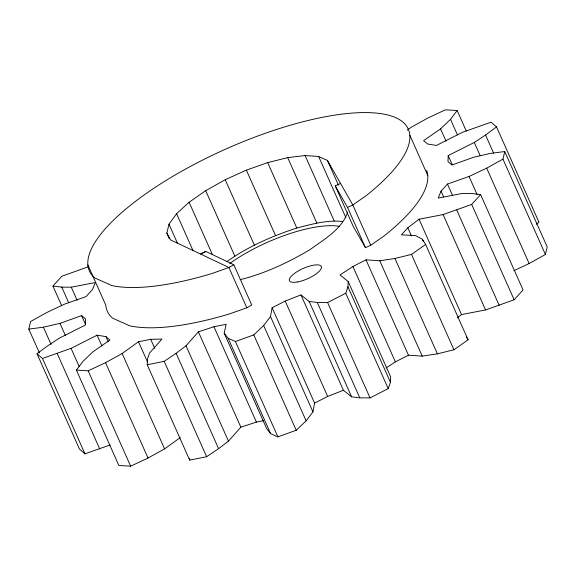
<?xml version="1.0" encoding="UTF-8"?>
<svg xmlns="http://www.w3.org/2000/svg" width="576" height="576" viewBox="0 0 576 576"><rect width="100%" height="100%" fill="white"/><g stroke="black" fill="none" stroke-linecap="round" stroke-linejoin="round"><path stroke-width="0.86" d="M536.249 224.302L538.992 222.271L496.534 126.907L485.546 135.029L474.271 142.452L448.207 155.599L447.991 161.618L451.937 165.017L473.558 157.284L490.14 153.454L504.742 151.531L547.2 246.888L545.414 254.491L529.135 263.52L513.907 270.698M263.376 420.696L256.399 422.086L240.862 427.183L228.47 441.158L218.585 448.661L206.64 456.725L189.677 460.102L147.218 364.738L164.182 361.361L176.126 353.304L186.012 345.794L198.403 331.826L213.941 326.729L226.152 324.295L224.172 333.209L228.139 338.278L235.433 341.51L253.786 334.901L263.657 325.49L270.49 316.534L272.124 307.742L285.199 301.068L300.96 294.898L343.418 390.262L351.612 396.821L359.762 397.836L370.051 397.894L388.217 388.62L345.758 293.256L347.947 286.834L348.214 281.527L340.02 274.968L352.922 266.508L365.998 259.834L379.764 260.762L394.934 258.487L411.487 254.419L425.628 244.44L422.309 239.177L415.462 235.584L401.429 234.842L407.844 227.765L419.062 219.211L443.117 214.582L471.694 204.422L480.6 194.594L523.058 289.951L514.152 299.779L485.575 309.946L461.513 314.568L457.308 317.779M388.217 388.62L390.406 382.198L390.672 376.891L348.214 281.527M147.218 364.738L147.514 358.999L149.544 353.052L161.935 339.084L150.71 339.314L138.499 341.741L122.141 353.52L105.559 362.671L88.178 370.814L76.392 370.109L118.843 465.473L130.637 466.178L148.018 458.028L164.592 448.877L180.245 437.616M189.677 460.102L189.763 458.46M224.172 333.209L266.63 428.573L270.598 433.634L277.891 436.874L296.237 430.265L306.115 420.847L312.948 411.898L314.582 403.106L272.124 307.742M39.413 352.951L28.8 329.112L30.586 321.509L46.865 312.48L64.498 304.171L86.083 296.582L92.498 289.505L95.335 282.557L71.28 287.186L61.762 287.136L52.942 286.049L61.726 305.777M545.414 254.491L502.956 159.127L504.742 151.531M169.38 238.802L166.831 233.078L168.991 224.215L176.587 213.703L189.108 202.255L205.697 190.663L225.23 179.705L246.37 170.136L267.682 162.605L287.705 157.63L305.086 155.542L318.629 156.485L327.413 160.402L352.822 204.991L370.75 245.261L365.458 247.68L353.11 226.166L335.254 185.861L340.546 183.449M347.602 212.119C342.18 229.226 323.626 239.674 309.91 249.703C288.079 262.634 264.787 273.564 240.091 279.706M502.956 159.127L486.677 168.163L469.044 176.465L447.458 184.061L441.043 191.131L438.206 198.079L462.269 193.45L471.78 193.5L480.6 194.594M76.392 370.109L83.016 361.318L92.959 351.763L109.93 340.027L105.984 336.629L97.121 335.189L71.057 348.343L42.487 358.452L37.008 353.729L47.995 345.614L59.27 338.191L85.334 325.037L85.55 319.018L81.605 315.619L59.983 323.359L43.402 327.19L28.8 329.112M496.534 126.907L491.054 122.184L462.485 132.293L436.421 145.447L427.558 144.014L423.612 140.616L440.582 128.873L450.526 119.318L457.157 110.527L466.301 131.083M52.942 286.049L61.848 276.221L88.726 266.623M407.138 130.198L411.408 127.123L427.982 117.972L445.363 109.822L457.157 110.527M386.057 367.978L395.381 361.872L408.456 355.198L422.222 356.126L437.393 353.851L453.946 349.776L468.086 339.804L425.628 244.44M226.879 261.612C248.062 246.542 272.189 236.088 296.798 228.01C311.738 224.258 327.11 219.708 342.662 221.537M370.75 245.261L384.026 235.98A174.528 55.958 -24 0 0 426.622 170.345M87.862 264.895L105.79 305.165A174.528 55.958 -24 0 0 112.529 318.154L129.78 325.836A174.528 55.958 -24 0 0 229.788 313.812L246.838 307.786L251.762 305.05L233.834 264.78L228.91 267.516L211.853 273.542A174.528 55.958 -24 0 1 111.852 285.559L94.601 277.877A174.528 55.958 -24 0 1 285.826 126.554A174.528 55.958 -24 0 1 366.098 195.71L352.822 204.991L347.53 207.403L335.254 185.861M300.96 294.898L309.154 301.464L317.304 302.472L327.593 302.53L345.758 293.256M314.582 403.106L327.658 396.432L343.418 390.262M233.834 264.78L205.798 251.438L200.621 254.052L170.561 239.947L166.831 233.078M37.008 353.729L79.466 449.093L84.946 453.816L110.261 444.938M205.798 251.438L200.621 254.052L228.91 267.516L246.838 307.786M466.186 336.794L468.086 339.804M485.546 135.029L493.603 153.108M486.677 168.163L529.135 263.52M474.271 142.452L480.132 155.599M450.526 119.318L457.481 134.942M469.044 176.465L477.094 194.551M440.582 128.873L446.076 141.206M471.694 204.422L514.152 299.779M448.207 155.599L452.232 164.642M447.458 184.061L452.578 195.566M456.754 210.082L499.212 305.438M441.043 191.131L443.606 196.891M409.824 135.202L427.752 175.471M443.117 214.582L485.575 309.946M419.062 219.211L461.513 314.568M422.309 239.177L423.403 241.646M407.844 227.765L411.502 235.987M411.487 254.419L453.946 349.776M394.934 258.487L437.393 353.851M379.764 260.762L422.222 356.126M327.413 160.402L338.393 185.054M347.53 207.403L365.458 247.68M365.998 259.834L408.456 355.198M318.629 156.485L345.924 217.8M305.086 155.542L334.202 220.946M352.922 266.508L395.381 361.872M347.947 286.834L390.406 382.198M287.705 157.63L316.822 223.034M267.682 162.605L296.798 228.01M327.593 302.53L370.051 397.894M317.304 302.472L359.762 397.836M309.154 301.464L351.612 396.821M246.37 170.136L275.494 235.541M285.199 301.068L327.658 396.432M225.23 179.705L254.347 245.11M270.49 316.534L312.948 411.898M205.697 190.663L234.821 256.068M263.657 325.49L306.115 420.847M253.786 334.901L296.237 430.265M189.108 202.255L212.4 254.578M235.433 341.51L277.891 436.874M176.587 213.703L192.967 250.488M228.139 338.278L270.598 433.634M168.991 224.215L177.365 243.014M213.941 326.729L256.399 422.086M198.403 331.826L240.862 427.183M186.012 345.794L228.47 441.158M176.126 353.304L218.585 448.661M164.182 361.361L206.64 456.725M150.71 339.314L154.735 348.35M138.499 341.741L147.65 362.29M122.141 353.52L164.592 448.877M105.984 336.629L108.18 341.561M97.121 335.189L101.88 345.881M105.559 362.671L148.018 458.028M71.28 287.186L77.134 300.341M81.605 315.619L85.63 324.662M61.762 287.136L68.717 302.76M88.178 370.814L130.637 466.178M59.983 323.359L65.47 335.686M71.057 348.343L79.106 366.43M57.24 353.578L99.698 448.942M43.402 327.19L51.091 344.448M42.487 358.452L84.946 453.816M229.73 263.491A79.625 25.474 -23.9 0 1 339.646 226.39M297.763 281.923A17.453 5.594 -24 0 0 321.487 267.106A17.453 5.594 -24 0 0 296.921 271.75A17.453 5.594 -24 0 0 297.763 281.923"/></g></svg>
